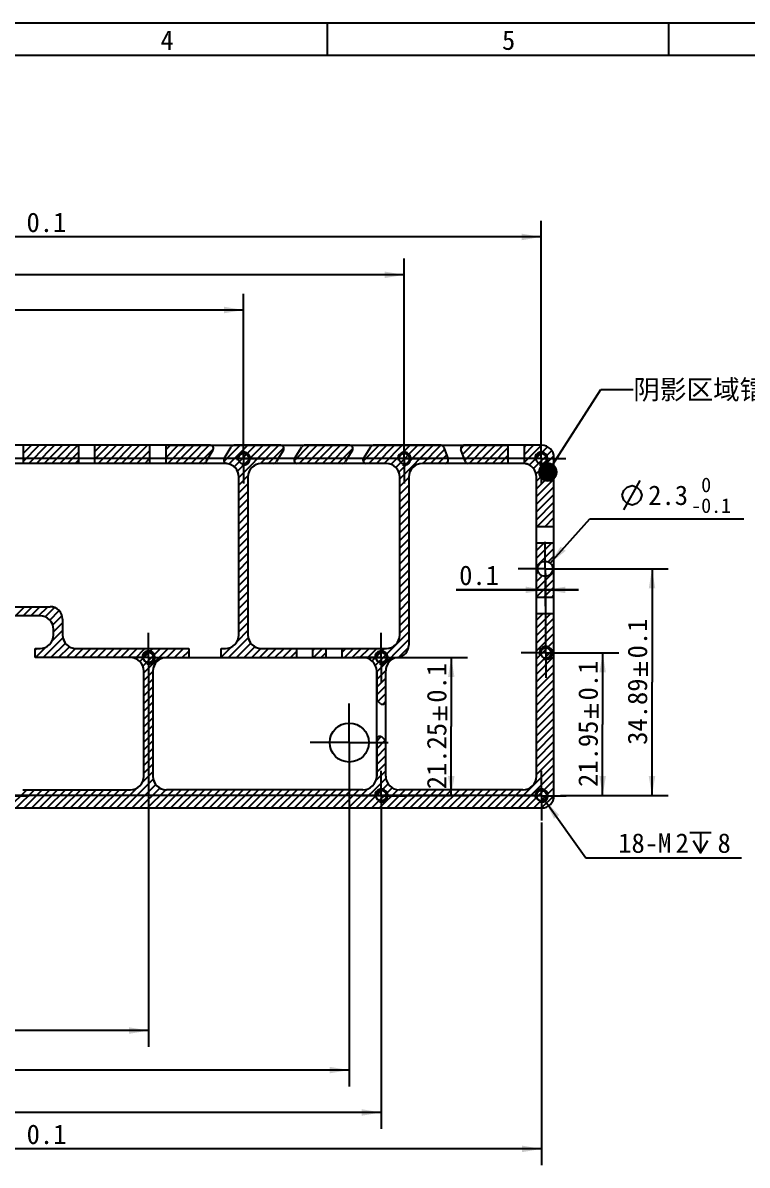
# Model space of a CAD drawing. Header units: millimetres. Extents: x 0 to 420, y 0 to 297.
# Drawn here: x 163.1 to 274.5, y 121.3 to 297 of the extents above; entities that cross this region are included whole.
import ezdxf
from ezdxf.enums import TextEntityAlignment as Align

# ---------------------------------------------------------------- set-up
doc = ezdxf.new("R2010")
doc.units = ezdxf.units.MM
doc.header["$LTSCALE"] = 23.1
doc.linetypes.add('CENTER', pattern=[0.6, 0.375, -0.075, 0.075, -0.075])
doc.layers.get('0').update_dxf_attribs({"linetype": 'CONTINUOUS'})
for name, color, linetype in [('03_ALL_AXES', 7, 'CONTINUOUS'), ('09_ALL_ROUNDS', 7, 'CONTINUOUS'), ('11_ALL_COSMETICS', 7, 'CONTINUOUS'), ('20_ALL_FEATURES', 7, 'CONTINUOUS'), ('50_ALL_DETAILS', 7, 'CONTINUOUS'), ('51__DRAFT_DIMS', 7, 'CONTINUOUS')]:
    doc.layers.add(name, color=color, linetype=linetype)
doc.styles.get("Standard").update_dxf_attribs({"font": 'simfang.ttf'})
doc.styles.add('TEXTSTYLE_3', font='simfang.ttf')
doc.styles.add('TEXTSTYLE_4', font='simfang.ttf')
doc.dimstyles.new('DIMSTYLE_2', dxfattribs={"dimtxt": 3, "dimasz": 3, "dimexe": 2.5, "dimexo": 0.5, "dimgap": 0.75, "dimtad": 1, "dimdsep": 46, "dimtxsty": 'Standard', "dimblk": '_FILLED', "dimblk1": '_FILLED', "dimblk2": '_FILLED', "dimcen": 0.09, "dimclrt": 3, "dimazin": 2, "dimtp": 0.1, "dimtm": 0.1, "dimtfac": 1, "dimtofl": 0, "dimtmove": 0, "dimatfit": 3, "dimldrblk": '_FILLED', "dimfxl": 0, "dimtolj": 1, "dimarcsym": 0})
doc.dimstyles.new('DIMSTYLE_3', dxfattribs={"dimtxt": 3, "dimasz": 3, "dimexe": 2.5, "dimexo": 0.5, "dimgap": 0.75, "dimtad": 1, "dimdsep": 46, "dimtxsty": 'Standard', "dimblk": '_FILLED', "dimblk1": '_FILLED', "dimblk2": '_FILLED', "dimcen": 0.09, "dimclrt": 3, "dimazin": 2, "dimtol": 1, "dimtp": 0.1, "dimtm": 0.1, "dimtfac": 1, "dimtofl": 0, "dimtmove": 0, "dimatfit": 3, "dimldrblk": '_FILLED', "dimfxl": 0, "dimtolj": 1, "dimarcsym": 0})
doc.dimstyles.new('DIMSTYLE_4', dxfattribs={"dimtxt": 3, "dimasz": 3, "dimexe": 2.5, "dimexo": 0.5, "dimgap": 0.75, "dimtad": 1, "dimdsep": 46, "dimtxsty": 'Standard', "dimblk": '_FILLED', "dimblk1": '_FILLED', "dimblk2": '_FILLED', "dimcen": 0.09, "dimclrt": 3, "dimazin": 2, "dimtp": 0.3, "dimtm": 0.3, "dimtfac": 1, "dimtofl": 0, "dimtmove": 0, "dimatfit": 3, "dimldrblk": '_FILLED', "dimfxl": 0, "dimtolj": 1, "dimarcsym": 0})
doc.dimstyles.new('DIMSTYLE_5', dxfattribs={"dimtxt": 3, "dimasz": 3, "dimexe": 2.5, "dimexo": 0.5, "dimtad": 1, "dimdsep": 46, "dimtxsty": 'Standard', "dimblk": '_FILLED', "dimblk1": '_FILLED', "dimblk2": '_FILLED', "dimcen": 0.09, "dimclrt": 3, "dimazin": 2, "dimtol": 1, "dimtm": 0.1, "dimtfac": 0.75, "dimtofl": 0, "dimtmove": 0, "dimatfit": 1, "dimldrblk": '_FILLED', "dimfxl": 0, "dimtolj": 1, "dimarcsym": 0})
doc.dimstyles.new('DIMSTYLE_6', dxfattribs={"dimtxt": 3, "dimasz": 3, "dimexe": 2.5, "dimexo": 0.5, "dimtad": 1, "dimdsep": 46, "dimtxsty": 'Standard', "dimblk": '_FILLED', "dimblk1": '_FILLED', "dimblk2": '_FILLED', "dimcen": 0.09, "dimclrt": 3, "dimazin": 2, "dimtp": 0.1, "dimtm": 0.1, "dimtfac": 1, "dimtofl": 0, "dimtmove": 0, "dimatfit": 1, "dimldrblk": '_FILLED', "dimfxl": 0, "dimtolj": 1, "dimarcsym": 0})
doc.dimstyles.get("Standard").update_dxf_attribs({"dimtxt": 3, "dimasz": 3, "dimexe": 2.5, "dimexo": 0.5, "dimtad": 1, "dimdsep": 46, "dimtxsty": 'Standard', "dimblk": '_FILLED', "dimblk1": '_FILLED', "dimblk2": '_FILLED', "dimcen": 0.09, "dimclrt": 3, "dimazin": 2, "dimtol": 1, "dimtp": 0.01, "dimtm": 0.01, "dimtfac": 1, "dimtofl": 0, "dimtmove": 0, "dimatfit": 3, "dimldrblk": '_FILLED', "dimfxl": 0, "dimtolj": 1, "dimarcsym": 0})

# ---------------------------------------------------------------- blocks, each defined once
blk = doc.blocks.new('_FILLED')
at = {"color": 0, "linetype": 'ByBlock'}
blk.add_solid([(0, 0), (-1, 0.167), (-1, -0.167)], dxfattribs=at)
blk = doc.blocks.new('*D7')
at = {"layer": '51__DRAFT_DIMS', "color": 4}
for p, q in [((75.02, 177.63), (75.02, 126.9)), ((218.25, 174.26), (218.25, 126.9)), ((75.02, 129.4), (146.64, 129.4)), ((218.25, 129.4), (146.64, 129.4))]:
    blk.add_line(p, q, dxfattribs=at)
at = {"layer": '51__DRAFT_DIMS', "color": 4, "xscale": 3, "yscale": 3, "zscale": 3, "rotation": 180}
blk.add_blockref('_FILLED', (75.02, 129.4), dxfattribs=at)
at = {"layer": '51__DRAFT_DIMS', "color": 4, "xscale": 3, "yscale": 3, "zscale": 3}
blk.add_blockref('_FILLED', (218.25, 129.4), dxfattribs=at)
at = {"layer": '51__DRAFT_DIMS', "color": 3}
for s, p in [('143.23', (142.11, 130.15)), ('0.1', (154.47, 130.15))]:
    blk.add_text(s, height=3, dxfattribs=at).set_placement(p, align=Align.CENTER)
blk = doc.blocks.new('*D8')
at = {"layer": '51__DRAFT_DIMS', "color": 4}
for p, q in [((75.02, 177.63), (75.02, 121.3)), ((242.9, 173.98), (242.9, 121.3)), ((75.02, 123.8), (158.96, 123.8)), ((242.9, 123.8), (158.96, 123.8))]:
    blk.add_line(p, q, dxfattribs=at)
at = {"layer": '51__DRAFT_DIMS', "color": 4, "xscale": 3, "yscale": 3, "zscale": 3, "rotation": 180}
blk.add_blockref('_FILLED', (75.02, 123.8), dxfattribs=at)
at = {"layer": '51__DRAFT_DIMS', "color": 4, "xscale": 3, "yscale": 3, "zscale": 3}
blk.add_blockref('_FILLED', (242.9, 123.8), dxfattribs=at)
at = {"layer": '51__DRAFT_DIMS', "color": 3}
for s, p in [('167.88', (154.43, 124.55)), ('0.1', (166.79, 124.55))]:
    blk.add_text(s, height=3, dxfattribs=at).set_placement(p, align=Align.CENTER)
blk = doc.blocks.new('*D12')
at = {"layer": '51__DRAFT_DIMS', "color": 4}
for p, q in [((75.02, 231.92), (75.02, 255.33)), ((197.09, 233.66), (197.09, 255.33)), ((75.02, 252.83), (136.05, 252.83)), ((197.09, 252.83), (136.05, 252.83))]:
    blk.add_line(p, q, dxfattribs=at)
at = {"layer": '51__DRAFT_DIMS', "color": 4, "xscale": 3, "yscale": 3, "zscale": 3, "rotation": 180}
blk.add_blockref('_FILLED', (75.02, 252.83), dxfattribs=at)
at = {"layer": '51__DRAFT_DIMS', "color": 4, "xscale": 3, "yscale": 3, "zscale": 3}
blk.add_blockref('_FILLED', (197.09, 252.83), dxfattribs=at)
at = {"layer": '51__DRAFT_DIMS', "color": 3}
for s, p in [('122.07', (131.53, 253.58)), ('0.1', (143.89, 253.58))]:
    blk.add_text(s, height=3, dxfattribs=at).set_placement(p, align=Align.CENTER)
blk = doc.blocks.new('*D13')
at = {"layer": '51__DRAFT_DIMS', "color": 4}
for p, q in [((75.02, 231.83), (75.02, 260.74)), ((221.8, 233.09), (221.8, 260.74)), ((75.02, 258.24), (148.41, 258.24)), ((221.8, 258.24), (148.41, 258.24))]:
    blk.add_line(p, q, dxfattribs=at)
at = {"layer": '51__DRAFT_DIMS', "color": 4, "xscale": 3, "yscale": 3, "zscale": 3, "rotation": 180}
blk.add_blockref('_FILLED', (75.02, 258.24), dxfattribs=at)
at = {"layer": '51__DRAFT_DIMS', "color": 4, "xscale": 3, "yscale": 3, "zscale": 3}
blk.add_blockref('_FILLED', (221.8, 258.24), dxfattribs=at)
at = {"layer": '51__DRAFT_DIMS', "color": 3}
for s, p in [('146.78', (143.88, 258.99)), ('0.1', (156.25, 258.99))]:
    blk.add_text(s, height=3, dxfattribs=at).set_placement(p, align=Align.CENTER)
blk = doc.blocks.new('*D14')
at = {"layer": '51__DRAFT_DIMS', "color": 4}
for p, q in [((75.02, 232.29), (75.02, 266.57)), ((242.85, 233.24), (242.85, 266.57)), ((75.02, 264.07), (158.94, 264.07)), ((242.85, 264.07), (158.94, 264.07))]:
    blk.add_line(p, q, dxfattribs=at)
at = {"layer": '51__DRAFT_DIMS', "color": 4, "xscale": 3, "yscale": 3, "zscale": 3, "rotation": 180}
blk.add_blockref('_FILLED', (75.02, 264.07), dxfattribs=at)
at = {"layer": '51__DRAFT_DIMS', "color": 4, "xscale": 3, "yscale": 3, "zscale": 3}
blk.add_blockref('_FILLED', (242.85, 264.07), dxfattribs=at)
at = {"layer": '51__DRAFT_DIMS', "color": 3}
for s, p in [('167.83', (154.41, 264.82)), ('0.1', (166.77, 264.82))]:
    blk.add_text(s, height=3, dxfattribs=at).set_placement(p, align=Align.CENTER)
blk = doc.blocks.new('*D17')
at = {"layer": '51__DRAFT_DIMS', "color": 4}
for p, q in [((182.47, 196.72), (182.47, 139.5)), ((75.02, 177.63), (75.02, 139.5)), ((75.02, 142), (128.75, 142)), ((182.47, 142), (128.75, 142))]:
    blk.add_line(p, q, dxfattribs=at)
at = {"layer": '51__DRAFT_DIMS', "color": 4, "xscale": 3, "yscale": 3, "zscale": 3, "rotation": 180}
blk.add_blockref('_FILLED', (75.02, 142), dxfattribs=at)
at = {"layer": '51__DRAFT_DIMS', "color": 4, "xscale": 3, "yscale": 3, "zscale": 3}
blk.add_blockref('_FILLED', (182.47, 142), dxfattribs=at)
at = {"layer": '51__DRAFT_DIMS', "color": 3}
for s, p in [('107.45', (124.22, 142.75)), ('0.1', (136.58, 142.75))]:
    blk.add_text(s, height=3, dxfattribs=at).set_placement(p, align=Align.CENTER)
blk = doc.blocks.new('*D18')
at = {"layer": '51__DRAFT_DIMS', "color": 4}
for p, q in [((213.33, 181.9), (213.33, 133.42)), ((75.02, 177.63), (75.02, 133.42)), ((75.02, 135.92), (144.18, 135.92)), ((213.33, 135.92), (144.18, 135.92))]:
    blk.add_line(p, q, dxfattribs=at)
at = {"layer": '51__DRAFT_DIMS', "color": 4, "xscale": 3, "yscale": 3, "zscale": 3, "rotation": 180}
blk.add_blockref('_FILLED', (75.02, 135.92), dxfattribs=at)
at = {"layer": '51__DRAFT_DIMS', "color": 4, "xscale": 3, "yscale": 3, "zscale": 3}
blk.add_blockref('_FILLED', (213.33, 135.92), dxfattribs=at)
at = {"layer": '51__DRAFT_DIMS', "color": 3}
for s, p in [('138.31', (139.65, 136.67)), ('0.1', (152.01, 136.67))]:
    blk.add_text(s, height=3, dxfattribs=at).set_placement(p, align=Align.CENTER)
blk = doc.blocks.new('*D19')
at = {"layer": '51__DRAFT_DIMS', "color": 4}
for p, q in [((244.07, 200.08), (254.8, 200.08)), ((252.3, 200.08), (252.3, 189.1)), ((252.3, 178.13), (252.3, 189.1)), ((246.06, 178.13), (254.8, 178.13))]:
    blk.add_line(p, q, dxfattribs=at)
at = {"layer": '51__DRAFT_DIMS', "color": 4, "xscale": 3, "yscale": 3, "zscale": 3}
for p, rotation in [((252.3, 200.08), 90), ((252.3, 178.13), 270)]:
    blk.add_blockref('_FILLED', p, dxfattribs=dict(at, rotation=rotation))
at = {"layer": '51__DRAFT_DIMS', "color": 3}
for s, p in [('0.1', (251.55, 195.84)), ('21.95', (251.55, 184.57))]:
    blk.add_text(s, height=3, rotation=90, dxfattribs=at).set_placement(p, align=Align.CENTER)
blk = doc.blocks.new('*D21')
at = {"layer": '51__DRAFT_DIMS', "color": 4}
for p, q in [((184.25, 199.38), (231.52, 199.38)), ((229.02, 199.38), (229.02, 188.75)), ((229.02, 178.13), (229.02, 188.75)), ((218.75, 178.13), (231.52, 178.13))]:
    blk.add_line(p, q, dxfattribs=at)
at = {"layer": '51__DRAFT_DIMS', "color": 4, "xscale": 3, "yscale": 3, "zscale": 3}
for p, rotation in [((229.02, 199.38), 90), ((229.02, 178.13), 270)]:
    blk.add_blockref('_FILLED', p, dxfattribs=dict(at, rotation=rotation))
at = {"layer": '51__DRAFT_DIMS', "color": 3}
for s, p in [('0.1', (228.27, 195.49)), ('21.25', (228.27, 184.22))]:
    blk.add_text(s, height=3, rotation=90, dxfattribs=at).set_placement(p, align=Align.CENTER)
blk = doc.blocks.new('*D23')
at = {"layer": '51__DRAFT_DIMS', "color": 4}
for p, q in [((247.08, 213.02), (262.39, 213.02)), ((259.89, 213.02), (259.89, 195.58)), ((259.89, 178.13), (259.89, 195.58)), ((245.8, 178.13), (262.39, 178.13))]:
    blk.add_line(p, q, dxfattribs=at)
at = {"layer": '51__DRAFT_DIMS', "color": 4, "xscale": 3, "yscale": 3, "zscale": 3}
for p, rotation in [((259.89, 213.02), 90), ((259.89, 178.13), 270)]:
    blk.add_blockref('_FILLED', p, dxfattribs=dict(at, rotation=rotation))
at = {"layer": '51__DRAFT_DIMS', "color": 3}
for s, p in [('0.1', (259.14, 202.31)), ('34.89', (259.14, 191.05))]:
    blk.add_text(s, height=3, rotation=90, dxfattribs=at).set_placement(p, align=Align.CENTER)
blk = doc.blocks.new('*D24')
at = {"layer": '51__DRAFT_DIMS', "color": 4}
for p, q in [((242.35, 229.97), (36.2, 229.97)), ((38.7, 229.97), (38.7, 204.05)), ((38.7, 178.13), (38.7, 204.05)), ((242.4, 178.13), (36.2, 178.13))]:
    blk.add_line(p, q, dxfattribs=at)
at = {"layer": '51__DRAFT_DIMS', "color": 4, "xscale": 3, "yscale": 3, "zscale": 3}
for p, rotation in [((38.7, 229.97), 90), ((38.7, 178.13), 270)]:
    blk.add_blockref('_FILLED', p, dxfattribs=dict(at, rotation=rotation))
at = {"layer": '51__DRAFT_DIMS', "color": 3}
blk.add_text('51.84', height=3, rotation=90, dxfattribs=at).set_placement((37.95, 204.05), align=Align.CENTER)
blk = doc.blocks.new('*D27')
at = {"layer": '51__DRAFT_DIMS', "color": 4}
for p, q in [((243.57, 202.71), (243.57, 212.28)), ((243.47, 209.78), (229.75, 209.78)), ((229.75, 209.78), (243.52, 209.78)), ((243.47, 209.44), (243.47, 207.28)), ((248.57, 209.78), (243.52, 209.78)), ((243.57, 209.78), (248.57, 209.78))]:
    blk.add_line(p, q, dxfattribs=at)
at = {"layer": '51__DRAFT_DIMS', "color": 4, "xscale": 3, "yscale": 3, "zscale": 3}
blk.add_blockref('_FILLED', (243.47, 209.78), dxfattribs=at)
at = {"layer": '51__DRAFT_DIMS', "color": 4, "xscale": 3, "yscale": 3, "zscale": 3, "rotation": 180}
blk.add_blockref('_FILLED', (243.57, 209.78), dxfattribs=at)
at = {"layer": '51__DRAFT_DIMS', "color": 3}
blk.add_text('0.1', height=3, dxfattribs=at).set_placement((236.36, 210.53), align=Align.RIGHT)
blk = doc.blocks.new('*D28')
at = {"layer": '51__DRAFT_DIMS', "color": 4}
for p, q in [((244.23, 213.88), (250.31, 220.72)), ((250.31, 220.72), (253.81, 220.72)), ((253.81, 220.72), (274.03, 220.72))]:
    blk.add_line(p, q, dxfattribs=at)
at = {"layer": '51__DRAFT_DIMS', "color": 4, "xscale": 3, "yscale": 3, "zscale": 3, "rotation": 228.3283688955}
blk.add_blockref('_FILLED', (244.23, 213.88), dxfattribs=at)
at = {"layer": '51__DRAFT_DIMS', "color": 3, "style": 'TEXTSTYLE_4'}
for s, p in [(' 0', (265.92, 224.81)), ('-0.1', (265.92, 221.62))]:
    blk.add_text(s, height=2.25, dxfattribs=at).set_placement(p)
at = {"layer": '51__DRAFT_DIMS', "color": 3}
blk.add_text('2.3', height=3, dxfattribs=at).set_placement((259.31, 222.84))
blk = doc.blocks.new('*D30')
at = {"layer": '51__DRAFT_DIMS', "color": 4}
for p, q in [((243.48, 177.31), (249.69, 168.59)), ((249.69, 168.59), (253.19, 168.59)), ((253.19, 168.59), (273.66, 168.59))]:
    blk.add_line(p, q, dxfattribs=at)
at = {"layer": '51__DRAFT_DIMS', "color": 4, "xscale": 3, "yscale": 3, "zscale": 3, "rotation": 125.4624321279}
blk.add_blockref('_FILLED', (243.48, 177.31), dxfattribs=at)
at = {"layer": '51__DRAFT_DIMS', "color": 3}
for s, p in [('18-M', (254.69, 169.34)), ('2', (263.51, 169.34)), ('8', (269.96, 169.34))]:
    blk.add_text(s, height=3, dxfattribs=at).set_placement(p)

msp = doc.modelspace()

# ---------------------------------------------------------------- linework, layer by layer
at = {"color": 7}
for p, q in [((0, 297), (420, 297)), ((209.997, 291.996), (209.997, 296.996)), ((262.496, 291.996), (262.496, 296.996)), ((415, 292), (25, 292))]:
    msp.add_line(p, q, dxfattribs=at)
at = {"color": 4}
for centre in [(197.089, 229.968), (221.803, 229.968), (242.851, 229.968), (182.471, 199.377), (218.255, 199.377), (243.566, 200.076), (218.255, 178.128), (242.9, 178.128)]:
    msp.add_arc(centre, 1, 255, 195, dxfattribs=at)
at = {"layer": '03_ALL_AXES', "color": 1, "linetype": 'CENTER'}
for p, q in [((197.089, 229.968), (197.089, 233.768)), ((221.803, 229.968), (221.803, 233.768)), ((242.851, 229.968), (242.851, 233.768)), ((197.089, 229.968), (193.289, 229.968)), ((197.089, 229.968), (200.889, 229.968)), ((197.089, 229.968), (197.089, 226.168)), ((221.803, 229.968), (218.003, 229.968)), ((221.803, 229.968), (225.603, 229.968)), ((221.803, 229.968), (221.803, 226.168)), ((242.851, 229.968), (239.051, 229.968)), ((242.851, 229.968), (246.651, 229.968)), ((242.851, 229.968), (242.851, 226.168)), ((243.466, 213.023), (243.466, 217.173)), ((243.466, 213.023), (239.316, 213.023)), ((243.466, 213.023), (247.616, 213.023)), ((243.466, 213.023), (243.466, 208.873)), ((243.566, 200.076), (243.566, 203.876)), ((182.471, 199.377), (182.471, 203.177)), ((218.255, 199.377), (218.255, 203.177)), ((182.471, 199.377), (178.671, 199.377)), ((182.471, 199.377), (186.271, 199.377)), ((182.471, 199.377), (182.471, 195.577)), ((218.255, 199.377), (214.455, 199.377)), ((218.255, 199.377), (222.055, 199.377)), ((218.255, 199.377), (218.255, 195.577)), ((243.566, 200.076), (239.766, 200.076)), ((243.566, 200.076), (247.366, 200.076)), ((243.566, 200.076), (243.566, 196.276)), ((213.333, 186.301), (213.333, 192.301)), ((213.333, 186.301), (207.333, 186.301)), ((213.333, 186.301), (219.333, 186.301)), ((213.333, 186.301), (213.333, 180.301)), ((218.255, 178.128), (218.255, 181.928)), ((242.9, 178.128), (242.9, 181.928)), ((160.299, 178.128), (164.099, 178.128)), ((218.255, 178.128), (214.455, 178.128)), ((218.255, 178.128), (222.055, 178.128)), ((218.255, 178.128), (218.255, 174.328)), ((242.9, 178.128), (239.1, 178.128)), ((242.9, 178.128), (246.7, 178.128)), ((242.9, 178.128), (242.9, 174.328))]:
    msp.add_line(p, q, dxfattribs=at)
at = {"layer": '03_ALL_AXES', "color": 7}
for centre, radius in [((197.089, 229.968), 0.8), ((221.803, 229.968), 0.8), ((242.851, 229.968), 0.8), ((243.466, 213.023), 1.15), ((243.566, 200.076), 0.8), ((182.471, 199.377), 0.8), ((218.255, 199.377), 0.8), ((213.333, 186.301), 3), ((218.255, 178.128), 0.8), ((242.9, 178.128), 0.8)]:
    msp.add_circle(centre, radius, dxfattribs=at)
at = {"layer": '09_ALL_ROUNDS', "color": 7}
for p, q in [((185.131, 232.023), (237.725, 232.023)), ((192.382, 231.264), (191.3, 229.475)), ((194.104, 229.978), (195.195, 231.782)), ((203.209, 231.257), (202.083, 229.467)), ((204.918, 230), (206.045, 231.789)), ((213.812, 231.257), (212.686, 229.467)), ((215.521, 230), (216.648, 231.789)), ((227.873, 231.694), (228.525, 229.904)), ((231.149, 229.562), (230.498, 231.352)), ((194.261, 229.233), (185.131, 229.233)), ((218.998, 229.233), (199.861, 229.233)), ((237.725, 229.233), (224.598, 229.233)), ((217.551, 181.128), (217.551, 197.271)), ((218.941, 181.128), (218.941, 197.307)), ((218.103, 192.307), (217.714, 192.663)), ((218.389, 187.123), (218.778, 186.767))]:
    msp.add_line(p, q, dxfattribs=at)
for centre, radius, start, end in [((191.955, 231.523), 0.5, 328.82726, 90), ((195.623, 231.523), 0.5, 90, 148.82726), ((202.786, 231.523), 0.5, 327.81435, 90), ((206.468, 231.523), 0.5, 90, 147.81435), ((213.389, 231.523), 0.5, 327.81435, 90), ((217.071, 231.523), 0.5, 90, 147.81435), ((227.403, 231.523), 0.5, 20, 90), ((230.968, 231.523), 0.5, 90, 200), ((190.872, 229.733), 0.5, 270, 328.82726), ((194.532, 229.719), 0.5, 148.82726, 264.03698), ((194.261, 227.127), 2.106, 84.03773, 89.99864), ((194.261, 227.128), 2.105, 0.00521, 84.0364), ((201.66, 229.733), 0.5, 270, 327.81435), ((205.341, 229.733), 0.5, 147.81435, 270), ((212.263, 229.733), 0.5, 270, 327.81435), ((215.944, 229.733), 0.5, 147.81435, 270), ((228.055, 229.733), 0.5, 270, 20), ((231.619, 229.733), 0.5, 200, 270), ((218.051, 193.032), 0.5, 180, 227.55664), ((218.441, 192.676), 0.5, 227.55664, 360), ((218.051, 186.754), 0.5, 47.55664, 180), ((218.441, 186.398), 0.5, 0, 47.55664)]:
    msp.add_arc(centre, radius, start, end, dxfattribs=at)
at = {"layer": '11_ALL_COSMETICS', "color": 4}
for p, q in [((163.185, 231.923), (163.285, 232.023)), ((163.185, 230.735), (164.473, 232.023)), ((163.185, 229.547), (165.661, 232.023)), ((164.059, 229.233), (166.849, 232.023)), ((165.247, 229.233), (168.037, 232.023)), ((166.435, 229.233), (169.225, 232.023)), ((167.623, 229.233), (170.413, 232.023)), ((168.811, 229.233), (171.601, 232.023)), ((174.21, 231.069), (175.165, 232.023)), ((174.21, 229.881), (176.353, 232.023)), ((174.751, 229.233), (177.54, 232.023)), ((175.939, 229.233), (178.728, 232.023)), ((177.126, 229.233), (179.916, 232.023)), ((178.314, 229.233), (181.104, 232.023)), ((179.502, 229.233), (182.292, 232.023)), ((185.131, 231.299), (185.856, 232.023)), ((185.131, 230.111), (187.044, 232.023)), ((185.442, 229.233), (188.232, 232.023)), ((186.63, 229.233), (189.42, 232.023)), ((187.818, 229.233), (190.608, 232.023)), ((189.006, 229.233), (191.796, 232.023)), ((194.065, 229.541), (196.547, 232.023)), ((194.858, 229.146), (197.735, 232.023)), ((195.628, 228.728), (198.923, 232.023)), ((196.148, 228.06), (200.111, 232.023)), ((196.366, 227.09), (201.299, 232.023)), ((199.688, 229.224), (202.487, 232.023)), ((204.851, 229.635), (207.239, 232.023)), ((205.637, 229.233), (208.427, 232.023)), ((206.825, 229.233), (209.615, 232.023)), ((208.013, 229.233), (210.803, 232.023)), ((209.201, 229.233), (211.991, 232.023)), ((210.389, 229.233), (213.179, 232.023)), ((215.473, 229.566), (217.93, 232.023)), ((216.328, 229.233), (219.118, 232.023)), ((217.516, 229.233), (220.306, 232.023)), ((218.704, 229.233), (221.494, 232.023)), ((219.75, 229.091), (222.682, 232.023)), ((220.473, 228.626), (223.87, 232.023)), ((220.949, 227.914), (225.058, 232.023)), ((221.103, 226.881), (226.246, 232.023)), ((224.644, 229.233), (227.433, 232.022)), ((230.468, 231.494), (230.998, 232.023)), ((230.769, 230.607), (232.186, 232.023)), ((231.086, 229.736), (233.374, 232.023)), ((231.772, 229.233), (234.562, 232.023)), ((232.96, 229.233), (235.749, 232.023)), ((234.148, 229.233), (236.937, 232.023)), ((240.225, 231.747), (240.501, 232.023)), ((240.225, 230.559), (241.689, 232.023)), ((240.225, 229.371), (242.877, 232.023)), ((169.999, 229.233), (171.71, 230.945)), ((180.69, 229.233), (182.631, 231.174)), ((190.194, 229.233), (192.454, 231.493)), ((200.885, 229.233), (203.276, 231.624)), ((211.577, 229.233), (213.889, 231.545)), ((225.832, 229.233), (227.985, 231.387)), ((227.02, 229.233), (228.302, 230.516)), ((235.336, 229.233), (237.725, 231.623)), ((236.523, 229.233), (237.725, 230.435)), ((241.02, 228.978), (243.832, 231.79)), ((241.666, 228.436), (244.461, 231.231)), ((242.059, 227.642), (244.799, 230.381)), ((171.187, 229.233), (171.71, 229.757)), ((181.878, 229.233), (182.631, 229.986)), ((228.246, 229.271), (228.517, 229.542)), ((237.711, 229.233), (237.725, 229.247)), ((242.126, 226.52), (244.816, 229.21)), ((196.366, 225.902), (197.765, 227.301)), ((221.103, 225.693), (222.493, 227.082)), ((242.126, 225.332), (244.816, 228.022)), ((242.126, 224.144), (244.816, 226.834)), ((196.366, 224.714), (197.756, 226.104)), ((196.366, 223.526), (197.756, 224.916)), ((221.103, 224.505), (222.493, 225.895)), ((242.126, 222.956), (244.816, 225.646)), ((196.366, 222.338), (197.756, 223.729)), ((221.103, 223.317), (222.493, 224.707)), ((221.103, 222.129), (222.493, 223.519)), ((242.126, 221.768), (244.816, 224.458)), ((242.126, 220.58), (244.816, 223.27)), ((196.366, 221.151), (197.756, 222.541)), ((221.103, 220.941), (222.493, 222.331)), ((242.2, 219.467), (244.816, 222.082)), ((196.366, 219.963), (197.756, 221.353)), ((196.366, 218.775), (197.756, 220.165)), ((221.103, 219.753), (222.493, 221.143)), ((221.103, 218.565), (222.493, 219.955)), ((243.388, 219.467), (244.816, 220.894)), ((244.576, 219.467), (244.816, 219.706)), ((196.366, 217.587), (197.756, 218.977)), ((221.103, 217.377), (222.493, 218.767)), ((196.366, 216.399), (197.756, 217.789)), ((196.366, 215.211), (197.756, 216.601)), ((221.103, 216.189), (222.493, 217.579)), ((221.103, 215.001), (222.493, 216.391)), ((242.126, 215.829), (243.264, 216.967)), ((242.126, 214.641), (244.452, 216.967)), ((242.126, 213.453), (244.816, 216.142)), ((196.366, 214.023), (197.756, 215.413)), ((221.103, 213.813), (222.493, 215.203)), ((243.934, 214.073), (244.816, 214.955)), ((196.366, 212.835), (197.756, 214.225)), ((196.366, 211.647), (197.756, 213.037)), ((221.103, 212.625), (222.493, 214.015)), ((221.103, 211.437), (222.493, 212.827)), ((244.523, 213.474), (244.816, 213.767)), ((196.366, 210.459), (197.756, 211.849)), ((221.103, 210.249), (222.493, 211.639)), ((242.126, 209.889), (244.816, 212.579)), ((242.126, 212.265), (242.415, 212.554)), ((242.126, 211.077), (243.014, 211.965)), ((242.126, 208.701), (244.816, 211.391)), ((196.366, 209.271), (197.756, 210.661)), ((196.366, 208.083), (197.756, 209.473)), ((221.103, 209.061), (222.493, 210.451)), ((221.103, 207.874), (222.493, 209.264)), ((243.226, 208.614), (244.816, 210.203)), ((196.366, 206.895), (197.756, 208.285)), ((221.103, 206.686), (222.493, 208.076)), ((244.414, 208.614), (244.816, 209.015)), ((162.011, 205.802), (163.401, 207.192)), ((163.199, 205.802), (164.589, 207.192)), ((164.387, 205.802), (165.777, 207.192)), ((165.575, 205.802), (166.965, 207.192)), ((166.589, 205.628), (168.026, 207.066)), ((167.286, 205.137), (168.737, 206.589)), ((167.735, 204.399), (169.168, 205.832)), ((196.366, 205.707), (197.756, 207.097)), ((196.366, 204.519), (197.756, 205.909)), ((221.103, 205.498), (222.493, 206.888)), ((221.103, 204.31), (222.493, 205.7)), ((242.126, 205.137), (243.102, 206.114)), ((242.126, 203.949), (244.29, 206.114)), ((167.858, 203.333), (169.247, 204.723)), ((196.366, 203.331), (197.756, 204.722)), ((221.103, 203.122), (222.493, 204.512)), ((242.126, 202.761), (244.816, 205.451)), ((242.126, 201.573), (244.816, 204.263)), ((166.277, 199.376), (169.302, 202.402)), ((167.622, 201.91), (169.247, 203.535)), ((194.787, 199.376), (197.811, 202.4)), ((196.129, 201.906), (197.756, 203.534)), ((217.346, 198.177), (222.493, 203.324)), ((217.551, 197.194), (222.493, 202.136)), ((242.126, 200.385), (244.816, 203.075)), ((165.042, 200.518), (165.29, 200.766)), ((165.089, 199.376), (166.714, 201.002)), ((167.465, 199.376), (169.682, 201.594)), ((168.652, 199.376), (170.316, 201.04)), ((169.84, 199.376), (171.236, 200.772)), ((171.028, 199.376), (172.418, 200.766)), ((172.216, 199.376), (173.606, 200.766)), ((173.404, 199.376), (174.794, 200.766)), ((174.592, 199.376), (175.982, 200.766)), ((175.78, 199.376), (177.17, 200.766)), ((176.968, 199.376), (178.358, 200.766)), ((178.156, 199.376), (179.546, 200.766)), ((179.344, 199.376), (180.734, 200.766)), ((180.395, 199.239), (181.922, 200.766)), ((181.122, 198.778), (183.11, 200.766)), ((181.601, 198.07), (184.298, 200.766)), ((181.761, 197.042), (185.485, 200.766)), ((185.284, 199.376), (186.673, 200.766)), ((186.472, 199.376), (187.861, 200.766)), ((187.659, 199.376), (188.651, 200.368)), ((193.651, 199.428), (195.227, 201.004)), ((193.651, 200.616), (193.801, 200.766)), ((195.975, 199.376), (198.192, 201.593)), ((197.163, 199.376), (198.826, 201.039)), ((198.351, 199.376), (199.747, 200.772)), ((199.539, 199.376), (200.929, 200.766)), ((200.727, 199.376), (202.117, 200.766)), ((201.915, 199.376), (203.305, 200.766)), ((203.103, 199.376), (204.492, 200.766)), ((204.291, 199.376), (205.226, 200.312)), ((207.726, 200.436), (208.056, 200.766)), ((207.854, 199.376), (209.244, 200.766)), ((212.249, 200.207), (212.808, 200.766)), ((212.606, 199.376), (213.996, 200.766)), ((213.794, 199.376), (215.184, 200.766)), ((214.982, 199.376), (216.372, 200.766)), ((216.074, 199.281), (217.56, 200.766)), ((216.835, 198.853), (218.748, 200.766)), ((220.958, 199.412), (222.459, 200.913)), ((242.126, 199.197), (244.816, 201.887)), ((242.126, 198.009), (244.816, 200.699)), ((209.042, 199.376), (209.749, 200.083)), ((242.126, 196.822), (244.816, 199.511)), ((181.761, 195.854), (183.151, 197.244)), ((217.551, 196.006), (218.943, 197.397)), ((242.126, 195.634), (244.816, 198.323)), ((242.126, 194.446), (244.816, 197.135)), ((181.761, 194.666), (183.151, 196.056)), ((217.551, 194.818), (218.941, 196.208)), ((242.126, 193.258), (244.816, 195.948)), ((181.761, 193.478), (183.151, 194.868)), ((181.761, 192.29), (183.151, 193.68)), ((217.551, 193.63), (218.941, 195.02)), ((217.744, 192.635), (218.941, 193.832)), ((242.126, 192.07), (244.816, 194.76)), ((242.126, 190.882), (244.816, 193.572)), ((181.761, 191.102), (183.151, 192.492)), ((218.474, 192.177), (218.94, 192.643)), ((242.126, 189.694), (244.816, 192.384)), ((181.761, 189.914), (183.151, 191.304)), ((181.761, 188.726), (183.151, 190.116)), ((242.126, 188.506), (244.816, 191.196)), ((242.126, 187.318), (244.816, 190.008)), ((181.761, 187.538), (183.151, 188.928)), ((242.126, 186.13), (244.816, 188.82)), ((181.761, 186.35), (183.151, 187.74)), ((181.761, 185.162), (183.151, 186.552)), ((217.551, 186.502), (218.258, 187.209)), ((217.551, 185.314), (218.878, 186.641)), ((242.126, 184.942), (244.816, 187.632)), ((242.126, 183.754), (244.816, 186.444)), ((181.761, 183.974), (183.151, 185.364)), ((217.551, 184.126), (218.941, 185.516)), ((242.126, 182.566), (244.816, 185.256)), ((181.761, 182.786), (183.151, 184.176)), ((181.761, 181.598), (183.151, 182.988)), ((217.551, 182.938), (218.941, 184.328)), ((217.551, 181.75), (218.941, 183.14)), ((238.169, 176.233), (244.816, 182.88)), ((242.126, 181.378), (244.816, 184.068)), ((181.533, 180.183), (183.151, 181.8)), ((217.439, 180.45), (218.941, 181.952)), ((239.357, 176.233), (244.816, 181.692)), ((177.584, 176.233), (180.601, 179.251)), ((178.772, 176.233), (183.204, 180.665)), ((179.96, 176.233), (183.582, 179.855)), ((181.148, 176.233), (184.214, 179.3)), ((214.41, 176.233), (218.968, 180.791)), ((215.598, 176.233), (219.307, 179.942)), ((216.786, 176.233), (219.909, 179.357)), ((240.545, 176.233), (244.816, 180.504)), ((241.733, 176.233), (244.816, 179.316)), ((160.953, 176.233), (163.743, 179.023)), ((162.141, 176.233), (164.93, 179.023)), ((163.329, 176.233), (166.118, 179.023)), ((164.517, 176.233), (167.306, 179.023)), ((165.704, 176.233), (168.494, 179.023)), ((166.892, 176.233), (169.682, 179.023)), ((168.08, 176.233), (170.87, 179.023)), ((169.268, 176.233), (172.058, 179.023)), ((170.456, 176.233), (173.246, 179.023)), ((171.644, 176.233), (174.434, 179.023)), ((172.832, 176.233), (175.622, 179.023)), ((174.02, 176.233), (176.81, 179.023)), ((175.208, 176.233), (177.998, 179.023)), ((176.396, 176.233), (179.186, 179.023)), ((182.336, 176.233), (185.132, 179.03)), ((183.524, 176.233), (186.313, 179.023)), ((184.712, 176.233), (187.501, 179.023)), ((185.899, 176.233), (188.689, 179.023)), ((187.087, 176.233), (189.877, 179.023)), ((188.275, 176.233), (191.065, 179.023)), ((189.463, 176.233), (192.253, 179.023)), ((190.651, 176.233), (193.441, 179.023)), ((191.839, 176.233), (194.629, 179.023)), ((193.027, 176.233), (195.817, 179.023)), ((194.215, 176.233), (197.005, 179.023)), ((195.403, 176.233), (198.193, 179.023)), ((196.591, 176.233), (199.381, 179.023)), ((197.779, 176.233), (200.569, 179.023)), ((198.967, 176.233), (201.757, 179.023)), ((200.155, 176.233), (202.945, 179.023)), ((201.343, 176.233), (204.132, 179.023)), ((202.531, 176.233), (205.32, 179.023)), ((203.719, 176.233), (206.508, 179.023)), ((204.906, 176.233), (207.696, 179.023)), ((206.094, 176.233), (208.884, 179.023)), ((207.282, 176.233), (210.072, 179.023)), ((208.47, 176.233), (211.26, 179.023)), ((209.658, 176.233), (212.448, 179.023)), ((210.846, 176.233), (213.636, 179.023)), ((212.034, 176.233), (214.824, 179.023)), ((213.222, 176.233), (216.124, 179.135)), ((217.974, 176.233), (220.78, 179.04)), ((219.162, 176.233), (221.952, 179.023)), ((220.35, 176.233), (223.14, 179.023)), ((221.538, 176.233), (224.327, 179.023)), ((222.726, 176.233), (225.515, 179.023)), ((223.914, 176.233), (226.703, 179.023)), ((225.101, 176.233), (227.891, 179.023)), ((226.289, 176.233), (229.079, 179.023)), ((227.477, 176.233), (230.267, 179.023)), ((228.665, 176.233), (231.455, 179.023)), ((229.853, 176.233), (232.643, 179.023)), ((231.041, 176.233), (233.831, 179.023)), ((232.229, 176.233), (235.019, 179.023)), ((233.417, 176.233), (236.207, 179.023)), ((234.605, 176.233), (237.395, 179.023)), ((235.793, 176.233), (238.583, 179.023)), ((236.981, 176.233), (239.771, 179.023)), ((242.921, 176.233), (244.816, 178.128))]:
    msp.add_line(p, q, dxfattribs=at)
at = {"layer": '11_ALL_COSMETICS', "color": 7}
for p, q in [((163.185, 232.023), (163.185, 229.233)), ((171.71, 232.023), (163.185, 232.023)), ((171.71, 232.023), (171.71, 229.233)), ((174.21, 229.233), (174.21, 232.023)), ((182.631, 232.023), (174.21, 232.023)), ((182.631, 232.023), (182.631, 229.233)), ((185.131, 232.023), (185.131, 229.233)), ((191.955, 232.023), (185.131, 232.023)), ((202.786, 232.023), (195.623, 232.023)), ((213.389, 232.023), (206.468, 232.023)), ((227.403, 232.023), (217.071, 232.023)), ((237.725, 232.023), (230.968, 232.023)), ((237.725, 232.023), (237.725, 229.233)), ((242.921, 232.023), (240.225, 232.023)), ((240.225, 232.023), (240.225, 229.223)), ((192.382, 231.264), (191.3, 229.475)), ((194.104, 229.978), (195.195, 231.782)), ((203.209, 231.257), (202.083, 229.467)), ((204.918, 230), (206.045, 231.789)), ((213.812, 231.257), (212.686, 229.467)), ((215.521, 230), (216.648, 231.789)), ((227.873, 231.694), (228.525, 229.904)), ((231.149, 229.562), (230.498, 231.352)), ((171.71, 229.233), (163.185, 229.233)), ((182.631, 229.233), (174.21, 229.233)), ((190.872, 229.233), (185.131, 229.233)), ((201.66, 229.233), (199.861, 229.233)), ((212.263, 229.233), (205.341, 229.233)), ((218.998, 229.233), (215.944, 229.233)), ((228.055, 229.233), (224.598, 229.233)), ((237.725, 229.233), (231.619, 229.233)), ((244.816, 219.467), (244.816, 230.128)), ((196.366, 202.871), (196.366, 227.129)), ((197.756, 227.128), (197.756, 202.871)), ((221.103, 202.871), (221.103, 227.128)), ((222.493, 227.128), (222.493, 201.271)), ((242.126, 219.467), (242.126, 227.129)), ((244.816, 219.467), (242.126, 219.467)), ((244.816, 216.967), (242.126, 216.967)), ((242.126, 208.614), (242.126, 216.967)), ((244.816, 208.614), (244.816, 216.967)), ((244.816, 208.614), (242.126, 208.614)), ((165.753, 205.802), (158.028, 205.802)), ((159.628, 207.192), (167.352, 207.192)), ((244.816, 206.114), (242.126, 206.114)), ((242.126, 181.128), (242.126, 206.114)), ((244.816, 178.128), (244.816, 206.114)), ((169.247, 205.297), (169.247, 202.871)), ((167.858, 202.871), (167.858, 203.697)), ((165.042, 200.766), (165.753, 200.766)), ((165.042, 199.376), (165.042, 200.766)), ((171.352, 200.766), (188.651, 200.766)), ((188.651, 200.766), (188.651, 199.376)), ((193.651, 200.766), (194.261, 200.766)), ((193.651, 199.376), (193.651, 200.766)), ((199.861, 200.766), (205.226, 200.766)), ((205.226, 200.766), (205.226, 199.376)), ((207.726, 200.766), (209.749, 200.766)), ((207.726, 199.376), (207.726, 200.766)), ((209.749, 200.766), (209.749, 199.376)), ((212.249, 200.766), (218.998, 200.766)), ((212.249, 199.376), (212.249, 200.766)), ((179.656, 199.376), (165.042, 199.376)), ((185.214, 199.376), (188.651, 199.376)), ((193.651, 199.376), (205.226, 199.376)), ((207.726, 199.376), (209.749, 199.376)), ((212.249, 199.376), (215.446, 199.376)), ((181.761, 181.128), (181.761, 197.271)), ((183.151, 197.284), (183.151, 181.128)), ((217.551, 197.271), (217.551, 193.032)), ((218.941, 192.676), (218.941, 197.307)), ((218.103, 192.307), (217.714, 192.663)), ((217.551, 186.754), (217.551, 181.128)), ((218.389, 187.123), (218.778, 186.767)), ((218.941, 181.128), (218.941, 186.398)), ((163.147, 179.023), (179.656, 179.023)), ((215.446, 179.023), (185.256, 179.023)), ((240.021, 179.023), (221.046, 179.023)), ((75.121, 176.233), (242.921, 176.233))]:
    msp.add_line(p, q, dxfattribs=at)
for centre, radius, start, end in [((191.955, 231.523), 0.5, 328.82726, 90), ((195.623, 231.523), 0.5, 90, 148.82726), ((202.786, 231.523), 0.5, 327.81435, 90), ((206.468, 231.523), 0.5, 90, 147.81435), ((213.389, 231.523), 0.5, 327.81435, 90), ((217.071, 231.523), 0.5, 90, 147.81435), ((227.403, 231.523), 0.5, 20, 90), ((230.968, 231.523), 0.5, 90, 200), ((242.921, 230.128), 1.895, 0, 90), ((190.872, 229.733), 0.5, 270, 328.82726), ((194.532, 229.719), 0.5, 148.82726, 264.03698), ((194.261, 227.13), 2.104, 82.60981, 84.03686), ((194.261, 227.128), 2.105, 1.42718, 82.61018), ((199.861, 227.128), 2.105, 91.43346, 178.56657), ((199.861, 227.13), 2.104, 89.99865, 91.43467), ((201.66, 229.733), 0.5, 270, 327.81435), ((205.341, 229.733), 0.5, 147.81435, 270), ((212.263, 229.733), 0.5, 270, 327.81435), ((215.944, 229.733), 0.5, 147.81435, 270), ((218.998, 227.13), 2.104, 88.56347, 89.99943), ((218.998, 227.128), 2.105, 1.43532, 88.56468), ((224.598, 227.128), 2.105, 91.43362, 178.56638), ((224.598, 227.13), 2.104, 89.9988, 91.43483), ((228.055, 229.733), 0.5, 270, 20), ((231.619, 229.733), 0.5, 200, 270), ((240.021, 227.13), 2.103, 83.60578, 84.42696), ((240.021, 227.128), 2.105, 1.43003, 83.60561), ((194.263, 227.128), 2.104, 0.00542, 1.42838), ((199.86, 227.128), 2.104, 178.56536, 180.00139), ((219, 227.128), 2.104, 0.00057, 1.43653), ((224.597, 227.128), 2.104, 178.56517, 180.0012), ((240.022, 227.128), 2.104, 0.00565, 1.43123), ((165.753, 203.699), 2.104, 88.56384, 89.99983), ((165.753, 203.697), 2.105, 1.43494, 88.56506), ((167.352, 205.299), 1.893, 88.56354, 89.99977), ((167.352, 205.297), 1.895, 1.43488, 88.56512), ((167.354, 205.297), 1.893, 0.00023, 1.43646), ((165.753, 202.871), 2.105, 271.43523, 358.56477), ((165.754, 203.697), 2.104, 0.00018, 1.43616), ((165.754, 202.871), 2.104, 358.56356, 359.99953), ((171.351, 202.871), 2.104, 180.00233, 181.43824), ((171.353, 202.871), 2.105, 181.43703, 268.56297), ((194.261, 202.871), 2.105, 271.43513, 358.56487), ((194.263, 202.871), 2.104, 358.56366, 359.99963), ((199.86, 202.871), 2.104, 180.00008, 181.43606), ((199.861, 202.871), 2.105, 181.43485, 268.56515), ((218.998, 202.871), 2.105, 271.43561, 358.56439), ((219, 202.871), 2.104, 358.56318, 359.99914), ((165.753, 202.87), 2.104, 270.00047, 271.43644), ((171.353, 202.87), 2.104, 268.56176, 269.99767), ((194.261, 202.87), 2.104, 270.00037, 271.43634), ((199.861, 202.87), 2.104, 268.56394, 269.99992), ((218.998, 202.87), 2.104, 270.00086, 271.43682), ((220.598, 201.271), 1.895, 277.64862, 358.5787), ((220.6, 201.271), 1.893, 358.57714, 359.99836), ((179.656, 197.273), 2.104, 88.56479, 90.0008), ((179.656, 197.271), 2.105, 1.434, 88.566), ((185.244, 197.284), 2.093, 92.23578, 178.57817), ((185.244, 197.285), 2.091, 90.8113, 92.23696), ((215.446, 197.271), 2.105, 0, 90), ((221.034, 197.307), 2.093, 96.26627, 180), ((220.599, 201.27), 1.894, 276.26636, 277.64877), ((179.657, 197.271), 2.104, 359.9992, 1.43521), ((185.242, 197.284), 2.091, 178.57699, 179.99983), ((218.051, 193.032), 0.5, 180, 227.55664), ((218.441, 192.676), 0.5, 227.55664, 360), ((218.051, 186.754), 0.5, 47.55664, 180), ((218.441, 186.398), 0.5, 0, 47.55664), ((179.656, 181.128), 2.105, 271.43428, 358.56572), ((179.657, 181.128), 2.104, 358.56451, 0.00051), ((185.255, 181.128), 2.104, 179.99932, 181.43532), ((185.256, 181.128), 2.105, 181.43411, 268.56591), ((215.446, 181.128), 2.105, 270, 360), ((221.046, 181.128), 2.105, 180, 270), ((240.021, 181.128), 2.105, 271.4434, 358.56386), ((240.022, 181.128), 2.104, 358.56265, 359.99847), ((179.656, 181.127), 2.104, 269.99949, 271.43549), ((185.256, 181.127), 2.104, 268.5647, 270.00071), ((240.021, 181.127), 2.104, 270.00879, 271.44461), ((242.921, 178.128), 1.895, 270, 360)]:
    msp.add_arc(centre, radius, start, end, dxfattribs=at)
at = {"layer": '20_ALL_FEATURES', "color": 7}
for p, q in [((185.131, 232.023), (160.685, 232.023)), ((163.185, 232.023), (163.185, 229.233)), ((171.71, 232.023), (171.71, 229.233)), ((174.21, 229.233), (174.21, 232.023)), ((182.631, 232.023), (182.631, 229.233)), ((185.131, 232.023), (185.131, 229.233)), ((242.921, 232.023), (237.725, 232.023)), ((237.725, 232.023), (237.725, 229.233)), ((240.225, 232.023), (240.225, 229.223)), ((185.131, 229.233), (159.627, 229.233)), ((240.021, 229.233), (237.725, 229.233)), ((244.816, 178.128), (244.816, 230.128)), ((196.366, 202.871), (196.366, 227.129)), ((197.756, 227.128), (197.756, 202.871)), ((221.103, 202.871), (221.103, 227.128)), ((222.493, 227.128), (222.493, 201.271)), ((242.126, 181.128), (242.126, 227.129)), ((244.816, 219.467), (242.126, 219.467)), ((244.816, 216.967), (242.126, 216.967)), ((244.816, 208.614), (242.126, 208.614)), ((165.753, 205.802), (158.028, 205.802)), ((159.628, 207.192), (167.352, 207.192)), ((244.816, 206.114), (242.126, 206.114)), ((169.247, 205.297), (169.247, 202.871)), ((167.858, 202.871), (167.858, 203.697)), ((165.042, 200.766), (165.753, 200.766)), ((165.042, 199.376), (165.042, 200.766)), ((171.352, 200.766), (188.651, 200.766)), ((188.651, 200.766), (188.651, 199.376)), ((193.651, 200.766), (194.261, 200.766)), ((193.651, 199.376), (193.651, 200.766)), ((199.861, 200.766), (218.998, 200.766)), ((205.226, 200.766), (205.226, 199.376)), ((207.726, 199.376), (207.726, 200.766)), ((209.749, 200.766), (209.749, 199.376)), ((212.249, 199.376), (212.249, 200.766)), ((179.656, 199.376), (165.042, 199.376)), ((185.214, 199.376), (188.651, 199.376)), ((193.651, 199.376), (215.446, 199.376)), ((181.761, 181.128), (181.761, 197.271)), ((183.151, 197.284), (183.151, 181.128)), ((163.147, 179.023), (179.656, 179.023)), ((215.446, 179.023), (185.256, 179.023)), ((240.021, 179.023), (221.046, 179.023)), ((75.121, 176.233), (242.921, 176.233))]:
    msp.add_line(p, q, dxfattribs=at)
for centre, radius, start, end in [((242.921, 230.128), 1.895, 0, 90), ((199.861, 227.128), 2.105, 89.99843, 180.00161), ((218.998, 227.128), 2.105, 0.00035, 89.99965), ((224.598, 227.128), 2.105, 89.99859, 180.00141), ((240.021, 227.127), 2.106, 84.42727, 89.99863), ((240.021, 227.128), 2.105, 0.00543, 84.42604), ((165.753, 203.697), 2.105, 359.99996, 90.00004), ((167.352, 205.297), 1.895, 359.99996, 90.00004), ((165.753, 202.871), 2.105, 270.00025, 359.99975), ((171.353, 202.871), 2.105, 180.00211, 269.99789), ((194.261, 202.871), 2.105, 270.00015, 359.99985), ((199.861, 202.871), 2.105, 179.99986, 270.00014), ((218.998, 202.871), 2.105, 270.00064, 359.99936), ((220.598, 201.271), 1.895, 276.26695, 359.99862), ((179.656, 197.271), 2.105, 359.99898, 90.00102), ((185.244, 197.284), 2.093, 90.81112, 180.00005), ((215.446, 197.271), 2.105, 0, 90), ((221.034, 197.307), 2.093, 96.26627, 180), ((179.656, 181.128), 2.105, 269.99927, 0.00073), ((185.256, 181.128), 2.105, 179.9991, 270.00092), ((215.446, 181.128), 2.105, 270, 360), ((221.046, 181.128), 2.105, 180, 270), ((240.021, 181.128), 2.105, 270.00857, 359.99868), ((242.921, 178.128), 1.895, 270, 360)]:
    msp.add_arc(centre, radius, start, end, dxfattribs=at)
at = {"layer": '51__DRAFT_DIMS', "color": 3}
for p, q in [((255.565, 222.087), (258.065, 226.587)), ((258.087, 196.554), (258.087, 198.654)), ((259.137, 196.554), (259.137, 198.654)), ((257.037, 197.604), (259.137, 197.604)), ((227.224, 189.731), (227.224, 191.831)), ((228.274, 189.731), (228.274, 191.831)), ((250.502, 190.08), (250.502, 192.18)), ((251.552, 190.08), (251.552, 192.18)), ((226.174, 190.781), (228.274, 190.781)), ((249.452, 191.13), (251.552, 191.13)), ((265.709, 172.467), (268.959, 172.467)), ((267.334, 172.467), (267.334, 169.342))]:
    msp.add_line(p, q, dxfattribs=at)
for points in [[(255.315, 224.337), (255.565, 225.087), (256.065, 225.587), (256.815, 225.837), (257.565, 225.587), (258.065, 225.087), (258.315, 224.337), (258.065, 223.587), (257.565, 223.087), (256.815, 222.837), (256.065, 223.087), (255.565, 223.587), (255.315, 224.337)], [(266.209, 171.217), (267.334, 169.342), (268.459, 171.217)]]:
    msp.add_lwpolyline(points, dxfattribs=at)

# ---------------------------------------------------------------- texts
at = {"color": 3, "style": 'TEXTSTYLE_3'}
for s, p in [('4', (184.316, 292.843)), ('5', (236.815, 292.843))]:
    msp.add_text(s, height=3, dxfattribs=at).set_placement(p)
at = {"layer": '50_ALL_DETAILS', "color": 3}
msp.add_text('阴影区域镭雕去氧化层', height=3, dxfattribs=at).set_placement((257.009, 239.086))

# ---------------------------------------------------------------- dimensions: what is measured, and where the dimension line sits
at = {"layer": '51__DRAFT_DIMS', "color": 4}
for base, p1, p2, angle, dimstyle, picture, middle in [((75.021, 264.071), (242.851, 232.738), (75.021, 231.792), 180, 'DIMSTYLE_3', '*D14', (158.936, 264.071)), ((75.021, 258.236), (221.803, 232.588), (75.021, 231.332), 180, 'DIMSTYLE_3', '*D13', (148.412, 258.236)), ((75.021, 252.829), (197.089, 233.162), (75.021, 231.417), 180, 'DIMSTYLE_3', '*D12', (136.055, 252.829)), ((38.704, 178.128), (242.851, 229.968), (242.9, 178.128), 270, 'DIMSTYLE_4', '*D24', (38.704, 204.06)), ((243.466, 209.785), (243.566, 202.205), (243.466, 206.785), 180, 'DIMSTYLE_2', '*D27', (232.9, 209.785)), ((259.8869, 178.1283), (246.5752, 213.0232), (245.2978, 178.1283), 270, 'DIMSTYLE_3', '*D23', (259.8869, 195.5758)), ((229.024, 178.128), (183.747, 199.377), (218.255, 178.128), 270, 'DIMSTYLE_3', '*D21', (229.024, 188.753)), ((252.302, 200.076), (245.558, 178.128), (243.566, 200.076), 90, 'DIMSTYLE_3', '*D19', (252.302, 189.102)), ((75.021, 142), (182.471, 197.216), (75.021, 178.128), 180, 'DIMSTYLE_3', '*D17', (128.746, 142)), ((75.021, 135.923), (213.333, 182.4), (75.021, 178.128), 180, 'DIMSTYLE_3', '*D18', (144.177, 135.923)), ((75.021, 129.398), (218.255, 174.759), (75.021, 178.128), 180, 'DIMSTYLE_3', '*D7', (146.638, 129.398)), ((75.021, 123.798), (242.9, 174.48), (75.021, 178.128), 180, 'DIMSTYLE_3', '*D8', (158.961, 123.798))]:
    dim = msp.add_linear_dim(base=base, p1=p1, p2=p2, angle=angle, dimstyle=dimstyle, dxfattribs=at)
    dim.commit()
    dim.dimension.update_dxf_attribs({"geometry": picture, "text_midpoint": middle, "dimtype": 160})
for p1, p2, text, dimstyle, picture, middle in [((244.23, 213.882), (242.701, 212.164), '%%c<>', 'DIMSTYLE_5', '*D28', (265.924, 224.337)), ((243.481, 177.314), (242.32, 178.943), '18-M<>{\\fgdt;x}8', 'DIMSTYLE_6', '*D30', (263.428, 170.842))]:
    dim = msp.add_diameter_dim_2p(p1=p1, p2=p2, text=text, dimstyle=dimstyle, override={"dimtih": 1, "dimtoh": 1, "dimpost": '<>'}, dxfattribs=at)
    dim.commit()
    dim.dimension.update_dxf_attribs({"geometry": picture, "text_midpoint": middle, "dimtype": 163})

# ---------------------------------------------------------------- leaders
at = {"layer": '50_ALL_DETAILS', "color": 4}
msp.add_leader([(243.867, 227.9), (252.009, 240.586), (257.009, 240.586)], dimstyle='Standard', override={"dimtad": 0, "dimldrblk": 'DOT'}, dxfattribs=at)

doc.saveas('drawing.dxf')
